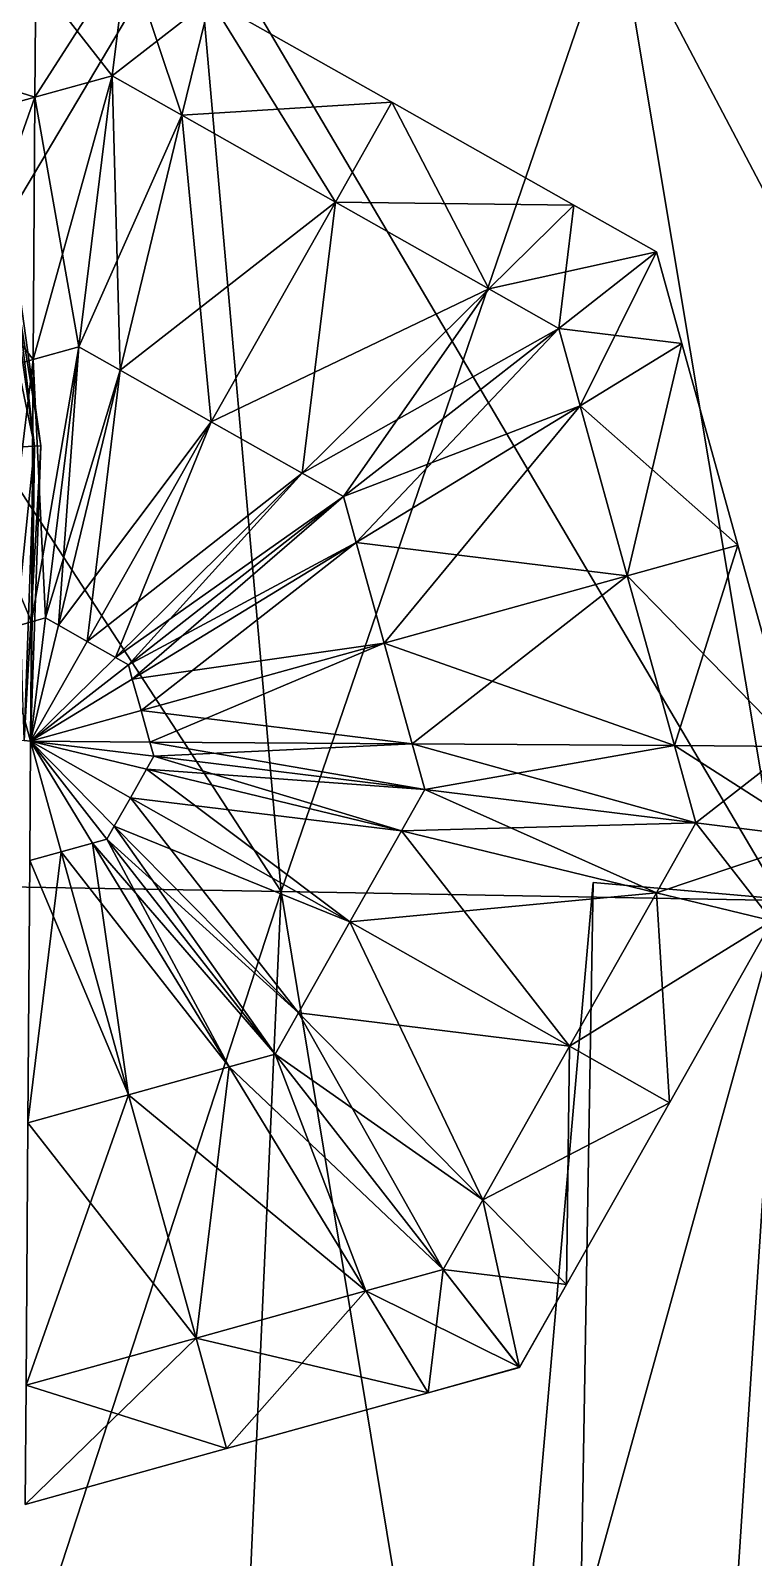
# Model space of a CAD drawing. Header units: metres. Extents: x -1.27 to 1.27, y -2.5 to 2.56.
# Drawn here: x 0.9978 to 1.1257, y 1.319 to 1.5892 of the extents above; entities that cross this region are included whole.
import ezdxf

# ---------------------------------------------------------------- set-up
doc = ezdxf.new("R2010")
doc.units = ezdxf.units.M

msp = doc.modelspace()

# ---------------------------------------------------------------- linework, layer by layer
at = {"layer": 'Crystal 3'}
for points in [[(0.88819, -0.95245, 0.09743), (1.09736, 1.43842, 0.09743), (1.26547, 1.42371, 0)], [(0.88819, -0.95245, -0.09743), (1.09736, 1.43842, 0.09743), (0.88819, -0.95245, 0.09743)], [(0.88819, -0.95245, -0.09743), (1.09736, 1.43842, -0.09743), (1.09736, 1.43842, 0.09743)], [(1.0563, -0.96715, 0), (1.09736, 1.43842, -0.09743), (0.88819, -0.95245, -0.09743)], [(1.0563, -0.96715, 0), (1.26547, 1.42371, 0), (1.09736, 1.43842, -0.09743)], [(1.09736, 1.43842, 0.09743), (1.09736, 1.43842, -0.09743), (1.26547, 1.42371, 0)], [(0.88819, -0.95245, 0.09743), (1.26547, 1.42371, 0), (1.0563, -0.96715, 0)]]:
    msp.add_3dface(points, dxfattribs=at)
at = {"layer": 'Crystal 5'}
for points in [[(0.99855, 1.57741, 0.48727), (1.0149, 1.60302, 0.4775), (1.01222, 1.58121, 0.48727)], [(0.99855, 1.57741, 0.48727), (0.9987, 1.59852, 0.4775), (1.0149, 1.60302, 0.4775)], [(0.9987, 1.59852, 0.3525), (1.01222, 1.58121, 0.34273), (1.0149, 1.60302, 0.3525)], [(1.01222, 1.58121, 0.48727), (1.0149, 1.60302, 0.4775), (1.02954, 1.59473, 0.4775)], [(1.0149, 1.60302, 0.3525), (1.01222, 1.58121, 0.34273), (1.02457, 1.57422, 0.34273)], [(1.0149, 1.60302, 0.3525), (1.02457, 1.57422, 0.34273), (1.02954, 1.59473, 0.3525)], [(0.96847, 1.56907, 0.48727), (0.96304, 1.58863, 0.4775), (0.9987, 1.59852, 0.4775)], [(0.96304, 1.58863, 0.4775), (0.9987, 1.59852, 0.45797), (0.9987, 1.59852, 0.4775)], [(0.96304, 1.58863, 0.4775), (0.96304, 1.58863, 0.45797), (0.9987, 1.59852, 0.45797)], [(0.96304, 1.58863, 0.45797), (0.9987, 1.59852, 0.415), (0.9987, 1.59852, 0.45797)], [(0.96304, 1.58863, 0.45797), (0.96304, 1.58863, 0.415), (0.9987, 1.59852, 0.415)], [(0.96304, 1.58863, 0.415), (0.9987, 1.59852, 0.37203), (0.9987, 1.59852, 0.415)], [(0.96304, 1.58863, 0.415), (0.96304, 1.58863, 0.37203), (0.9987, 1.59852, 0.37203)], [(0.96304, 1.58863, 0.37203), (0.9987, 1.59852, 0.3525), (0.9987, 1.59852, 0.37203)], [(0.96304, 1.58863, 0.37203), (0.96304, 1.58863, 0.3525), (0.9987, 1.59852, 0.3525)], [(0.96304, 1.58863, 0.3525), (0.99855, 1.57741, 0.34273), (0.9987, 1.59852, 0.3525)], [(0.96847, 1.56907, 0.48727), (0.9987, 1.59852, 0.4775), (0.99855, 1.57741, 0.48727)], [(0.9987, 1.59852, 0.3525), (0.99855, 1.57741, 0.34273), (1.01222, 1.58121, 0.34273)], [(1.01222, 1.58121, 0.48727), (1.02954, 1.59473, 0.4775), (1.02457, 1.57422, 0.48727)], [(1.02457, 1.57422, 0.48727), (1.02954, 1.59473, 0.4775), (1.06174, 1.57652, 0.4775)], [(1.02954, 1.59473, 0.3525), (1.02457, 1.57422, 0.34273), (1.05174, 1.55885, 0.34273)], [(1.02954, 1.59473, 0.4775), (1.06174, 1.57652, 0.45797), (1.06174, 1.57652, 0.4775)], [(1.02954, 1.59473, 0.4775), (1.02954, 1.59473, 0.45797), (1.06174, 1.57652, 0.45797)], [(1.02954, 1.59473, 0.45797), (1.06174, 1.57652, 0.415), (1.06174, 1.57652, 0.45797)], [(1.02954, 1.59473, 0.45797), (1.02954, 1.59473, 0.415), (1.06174, 1.57652, 0.415)], [(1.02954, 1.59473, 0.415), (1.06174, 1.57652, 0.37203), (1.06174, 1.57652, 0.415)], [(1.02954, 1.59473, 0.415), (1.02954, 1.59473, 0.37203), (1.06174, 1.57652, 0.37203)], [(1.02954, 1.59473, 0.37203), (1.06174, 1.57652, 0.3525), (1.06174, 1.57652, 0.37203)], [(1.02954, 1.59473, 0.37203), (1.02954, 1.59473, 0.3525), (1.06174, 1.57652, 0.3525)], [(1.02954, 1.59473, 0.3525), (1.05174, 1.55885, 0.34273), (1.06174, 1.57652, 0.3525)], [(0.96304, 1.58863, 0.3525), (0.96847, 1.56907, 0.34273), (0.99855, 1.57741, 0.34273)], [(0.99823, 1.53098, 0.50875), (1.01222, 1.58121, 0.48727), (1.00633, 1.53323, 0.50875)], [(0.99823, 1.53098, 0.50875), (0.99855, 1.57741, 0.48727), (1.01222, 1.58121, 0.48727)], [(0.99855, 1.57741, 0.34273), (1.00633, 1.53323, 0.32125), (1.01222, 1.58121, 0.34273)], [(1.00633, 1.53323, 0.50875), (1.01222, 1.58121, 0.48727), (1.02457, 1.57422, 0.48727)], [(1.01222, 1.58121, 0.34273), (1.00633, 1.53323, 0.32125), (1.01365, 1.52909, 0.32125)], [(1.01222, 1.58121, 0.34273), (1.01365, 1.52909, 0.32125), (1.02457, 1.57422, 0.34273)], [(0.9804, 1.52604, 0.50875), (0.96847, 1.56907, 0.48727), (0.99855, 1.57741, 0.48727)], [(0.96847, 1.56907, 0.34273), (0.99823, 1.53098, 0.32125), (0.99855, 1.57741, 0.34273)], [(0.9804, 1.52604, 0.50875), (0.99855, 1.57741, 0.48727), (0.99823, 1.53098, 0.50875)], [(0.99855, 1.57741, 0.34273), (0.99823, 1.53098, 0.32125), (1.00633, 1.53323, 0.32125)], [(1.02457, 1.57422, 0.48727), (1.06174, 1.57652, 0.4775), (1.05174, 1.55885, 0.48727)], [(1.05174, 1.55885, 0.48727), (1.06174, 1.57652, 0.4775), (1.09394, 1.5583, 0.4775)], [(1.06174, 1.57652, 0.3525), (1.05174, 1.55885, 0.34273), (1.07891, 1.54348, 0.34273)], [(1.06174, 1.57652, 0.4775), (1.09394, 1.5583, 0.45797), (1.09394, 1.5583, 0.4775)], [(1.06174, 1.57652, 0.4775), (1.06174, 1.57652, 0.45797), (1.09394, 1.5583, 0.45797)], [(1.06174, 1.57652, 0.45797), (1.09394, 1.5583, 0.415), (1.09394, 1.5583, 0.45797)], [(1.06174, 1.57652, 0.45797), (1.06174, 1.57652, 0.415), (1.09394, 1.5583, 0.415)], [(1.06174, 1.57652, 0.415), (1.09394, 1.5583, 0.37203), (1.09394, 1.5583, 0.415)], [(1.06174, 1.57652, 0.415), (1.06174, 1.57652, 0.37203), (1.09394, 1.5583, 0.37203)], [(1.06174, 1.57652, 0.37203), (1.09394, 1.5583, 0.3525), (1.09394, 1.5583, 0.37203)], [(1.06174, 1.57652, 0.37203), (1.06174, 1.57652, 0.3525), (1.09394, 1.5583, 0.3525)], [(1.06174, 1.57652, 0.3525), (1.07891, 1.54348, 0.34273), (1.09394, 1.5583, 0.3525)], [(1.00633, 1.53323, 0.50875), (1.02457, 1.57422, 0.48727), (1.01365, 1.52909, 0.50875)], [(1.01365, 1.52909, 0.50875), (1.02457, 1.57422, 0.48727), (1.05174, 1.55885, 0.48727)], [(1.02457, 1.57422, 0.34273), (1.01365, 1.52909, 0.32125), (1.02975, 1.51998, 0.32125)], [(1.02457, 1.57422, 0.34273), (1.02975, 1.51998, 0.32125), (1.05174, 1.55885, 0.34273)], [(0.96847, 1.56907, 0.34273), (0.9804, 1.52604, 0.32125), (0.99823, 1.53098, 0.32125)], [(1.01365, 1.52909, 0.50875), (1.05174, 1.55885, 0.48727), (1.02975, 1.51998, 0.50875)], [(1.02975, 1.51998, 0.50875), (1.05174, 1.55885, 0.48727), (1.07891, 1.54348, 0.48727)], [(1.05174, 1.55885, 0.34273), (1.02975, 1.51998, 0.32125), (1.04585, 1.51087, 0.32125)], [(1.05174, 1.55885, 0.34273), (1.04585, 1.51087, 0.32125), (1.07891, 1.54348, 0.34273)], [(1.05174, 1.55885, 0.48727), (1.09394, 1.5583, 0.4775), (1.07891, 1.54348, 0.48727)], [(1.07891, 1.54348, 0.48727), (1.09394, 1.5583, 0.4775), (1.10858, 1.55002, 0.4775)], [(1.09394, 1.5583, 0.3525), (1.07891, 1.54348, 0.34273), (1.09126, 1.53649, 0.34273)], [(1.09394, 1.5583, 0.3525), (1.09126, 1.53649, 0.34273), (1.10858, 1.55002, 0.3525)], [(1.09394, 1.5583, 0.4775), (1.10858, 1.55002, 0.45797), (1.10858, 1.55002, 0.4775)], [(1.09394, 1.5583, 0.4775), (1.09394, 1.5583, 0.45797), (1.10858, 1.55002, 0.45797)], [(1.09394, 1.5583, 0.45797), (1.10858, 1.55002, 0.415), (1.10858, 1.55002, 0.45797)], [(1.09394, 1.5583, 0.45797), (1.09394, 1.5583, 0.415), (1.10858, 1.55002, 0.415)], [(1.09394, 1.5583, 0.415), (1.10858, 1.55002, 0.37203), (1.10858, 1.55002, 0.415)], [(1.09394, 1.5583, 0.415), (1.09394, 1.5583, 0.37203), (1.10858, 1.55002, 0.37203)], [(1.09394, 1.5583, 0.37203), (1.10858, 1.55002, 0.3525), (1.10858, 1.55002, 0.37203)], [(1.09394, 1.5583, 0.37203), (1.09394, 1.5583, 0.3525), (1.10858, 1.55002, 0.3525)], [(1.07891, 1.54348, 0.48727), (1.10858, 1.55002, 0.4775), (1.09126, 1.53649, 0.48727)], [(1.09126, 1.53649, 0.48727), (1.10858, 1.55002, 0.4775), (1.11307, 1.53381, 0.4775)], [(1.10858, 1.55002, 0.3525), (1.09126, 1.53649, 0.34273), (1.09506, 1.52282, 0.34273)], [(1.10858, 1.55002, 0.3525), (1.09506, 1.52282, 0.34273), (1.11307, 1.53381, 0.3525)], [(1.10858, 1.55002, 0.4775), (1.11307, 1.53381, 0.45797), (1.11307, 1.53381, 0.4775)], [(1.10858, 1.55002, 0.4775), (1.10858, 1.55002, 0.45797), (1.11307, 1.53381, 0.45797)], [(1.10858, 1.55002, 0.45797), (1.11307, 1.53381, 0.415), (1.11307, 1.53381, 0.45797)], [(1.10858, 1.55002, 0.45797), (1.10858, 1.55002, 0.415), (1.11307, 1.53381, 0.415)], [(1.10858, 1.55002, 0.415), (1.11307, 1.53381, 0.37203), (1.11307, 1.53381, 0.415)], [(1.10858, 1.55002, 0.415), (1.10858, 1.55002, 0.37203), (1.11307, 1.53381, 0.37203)], [(1.10858, 1.55002, 0.37203), (1.11307, 1.53381, 0.3525), (1.11307, 1.53381, 0.37203)], [(1.10858, 1.55002, 0.37203), (1.10858, 1.55002, 0.3525), (1.11307, 1.53381, 0.3525)], [(1.02975, 1.51998, 0.50875), (1.07891, 1.54348, 0.48727), (1.04585, 1.51087, 0.50875)], [(1.04585, 1.51087, 0.50875), (1.07891, 1.54348, 0.48727), (1.09126, 1.53649, 0.48727)], [(1.07891, 1.54348, 0.34273), (1.04585, 1.51087, 0.32125), (1.05317, 1.50673, 0.32125)], [(1.07891, 1.54348, 0.34273), (1.05317, 1.50673, 0.32125), (1.09126, 1.53649, 0.34273)], [(1.04585, 1.51087, 0.50875), (1.09126, 1.53649, 0.48727), (1.05317, 1.50673, 0.50875)], [(1.05317, 1.50673, 0.50875), (1.09126, 1.53649, 0.48727), (1.09506, 1.52282, 0.48727)], [(1.09126, 1.53649, 0.34273), (1.05317, 1.50673, 0.32125), (1.05542, 1.49863, 0.32125)], [(1.09126, 1.53649, 0.34273), (1.05542, 1.49863, 0.32125), (1.09506, 1.52282, 0.34273)], [(1.09126, 1.53649, 0.48727), (1.11307, 1.53381, 0.4775), (1.09506, 1.52282, 0.48727)], [(0.99791, 1.48455, 0.53023), (1.00633, 1.53323, 0.50875), (1.00044, 1.48525, 0.53023)], [(0.99791, 1.48455, 0.53023), (0.99823, 1.53098, 0.50875), (1.00633, 1.53323, 0.50875)], [(0.99823, 1.53098, 0.32125), (1.00044, 1.48525, 0.29977), (1.00633, 1.53323, 0.32125)], [(1.00044, 1.48525, 0.53023), (1.00633, 1.53323, 0.50875), (1.01365, 1.52909, 0.50875)], [(1.00633, 1.53323, 0.32125), (1.00044, 1.48525, 0.29977), (1.00273, 1.48395, 0.29977)], [(1.00633, 1.53323, 0.32125), (1.00273, 1.48395, 0.29977), (1.01365, 1.52909, 0.32125)], [(1.09506, 1.52282, 0.48727), (1.11307, 1.53381, 0.4775), (1.12296, 1.49816, 0.4775)], [(1.11307, 1.53381, 0.3525), (1.09506, 1.52282, 0.34273), (1.1034, 1.49273, 0.34273)], [(1.11307, 1.53381, 0.3525), (1.1034, 1.49273, 0.34273), (1.12296, 1.49816, 0.3525)], [(1.11307, 1.53381, 0.4775), (1.12296, 1.49816, 0.45797), (1.12296, 1.49816, 0.4775)], [(1.11307, 1.53381, 0.4775), (1.11307, 1.53381, 0.45797), (1.12296, 1.49816, 0.45797)], [(1.11307, 1.53381, 0.45797), (1.12296, 1.49816, 0.415), (1.12296, 1.49816, 0.45797)], [(1.11307, 1.53381, 0.45797), (1.11307, 1.53381, 0.415), (1.12296, 1.49816, 0.415)], [(1.11307, 1.53381, 0.415), (1.12296, 1.49816, 0.37203), (1.12296, 1.49816, 0.415)], [(1.11307, 1.53381, 0.415), (1.11307, 1.53381, 0.37203), (1.12296, 1.49816, 0.37203)], [(1.11307, 1.53381, 0.37203), (1.12296, 1.49816, 0.3525), (1.12296, 1.49816, 0.37203)], [(1.11307, 1.53381, 0.37203), (1.11307, 1.53381, 0.3525), (1.12296, 1.49816, 0.3525)], [(0.99234, 1.483, 0.53023), (0.9804, 1.52604, 0.50875), (0.99823, 1.53098, 0.50875)], [(0.9804, 1.52604, 0.32125), (0.99791, 1.48455, 0.29977), (0.99823, 1.53098, 0.32125)], [(0.99234, 1.483, 0.53023), (0.99823, 1.53098, 0.50875), (0.99791, 1.48455, 0.53023)], [(0.99823, 1.53098, 0.32125), (0.99791, 1.48455, 0.29977), (1.00044, 1.48525, 0.29977)], [(1.00044, 1.48525, 0.53023), (1.01365, 1.52909, 0.50875), (1.00273, 1.48395, 0.53023)], [(1.00273, 1.48395, 0.53023), (1.01365, 1.52909, 0.50875), (1.02975, 1.51998, 0.50875)], [(1.01365, 1.52909, 0.32125), (1.00273, 1.48395, 0.29977), (1.00776, 1.48111, 0.29977)], [(1.01365, 1.52909, 0.32125), (1.00776, 1.48111, 0.29977), (1.02975, 1.51998, 0.32125)], [(0.9804, 1.52604, 0.32125), (0.99234, 1.483, 0.29977), (0.99791, 1.48455, 0.29977)], [(1.05317, 1.50673, 0.50875), (1.09506, 1.52282, 0.48727), (1.05542, 1.49862, 0.50875)], [(1.05542, 1.49862, 0.50875), (1.09506, 1.52282, 0.48727), (1.1034, 1.49273, 0.48727)], [(1.09506, 1.52282, 0.34273), (1.05542, 1.49863, 0.32125), (1.06036, 1.4808, 0.32125)], [(1.09506, 1.52282, 0.34273), (1.06036, 1.4808, 0.32125), (1.1034, 1.49273, 0.34273)], [(1.09506, 1.52282, 0.48727), (1.12296, 1.49816, 0.4775), (1.1034, 1.49273, 0.48727)], [(1.00273, 1.48395, 0.53023), (1.02975, 1.51998, 0.50875), (1.00776, 1.48111, 0.53023)], [(1.00776, 1.48111, 0.53023), (1.02975, 1.51998, 0.50875), (1.04585, 1.51087, 0.50875)], [(1.02975, 1.51998, 0.32125), (1.00776, 1.48111, 0.29977), (1.01279, 1.47826, 0.29977)], [(1.02975, 1.51998, 0.32125), (1.01279, 1.47826, 0.29977), (1.04585, 1.51087, 0.32125)], [(1.00776, 1.48111, 0.53023), (1.04585, 1.51087, 0.50875), (1.01279, 1.47826, 0.53023)], [(1.01279, 1.47826, 0.53023), (1.04585, 1.51087, 0.50875), (1.05317, 1.50673, 0.50875)], [(1.04585, 1.51087, 0.32125), (1.01279, 1.47826, 0.29977), (1.01508, 1.47697, 0.29977)], [(1.04585, 1.51087, 0.32125), (1.01508, 1.47697, 0.29977), (1.05317, 1.50673, 0.32125)], [(1.01279, 1.47826, 0.53023), (1.05317, 1.50673, 0.50875), (1.01508, 1.47697, 0.53023)], [(1.01508, 1.47697, 0.53023), (1.05317, 1.50673, 0.50875), (1.05542, 1.49862, 0.50875)], [(1.05317, 1.50673, 0.32125), (1.01508, 1.47697, 0.29977), (1.01578, 1.47443, 0.29977)], [(1.05317, 1.50673, 0.32125), (1.01578, 1.47443, 0.29977), (1.05542, 1.49863, 0.32125)], [(1.01508, 1.47697, 0.53023), (1.05542, 1.49862, 0.50875), (1.01578, 1.47443, 0.53023)], [(1.05542, 1.49863, 0.32125), (1.01578, 1.47443, 0.29977), (1.01733, 1.46886, 0.29977)], [(1.01578, 1.47443, 0.53023), (1.05542, 1.49862, 0.50875), (1.06036, 1.4808, 0.50875)], [(1.05542, 1.49863, 0.32125), (1.01733, 1.46886, 0.29977), (1.06036, 1.4808, 0.32125)], [(1.05542, 1.49862, 0.50875), (1.1034, 1.49273, 0.48727), (1.06036, 1.4808, 0.50875)], [(1.1034, 1.49273, 0.48727), (1.12296, 1.49816, 0.4775), (1.13285, 1.46251, 0.4775)], [(1.12296, 1.49816, 0.3525), (1.1034, 1.49273, 0.34273), (1.11174, 1.46265, 0.34273)], [(1.12296, 1.49816, 0.3525), (1.11174, 1.46265, 0.34273), (1.13285, 1.46251, 0.3525)], [(1.12296, 1.49816, 0.4775), (1.13285, 1.46251, 0.45797), (1.13285, 1.46251, 0.4775)], [(1.12296, 1.49816, 0.4775), (1.12296, 1.49816, 0.45797), (1.13285, 1.46251, 0.45797)], [(1.12296, 1.49816, 0.45797), (1.13285, 1.46251, 0.415), (1.13285, 1.46251, 0.45797)], [(1.12296, 1.49816, 0.45797), (1.12296, 1.49816, 0.415), (1.13285, 1.46251, 0.415)], [(1.12296, 1.49816, 0.415), (1.13285, 1.46251, 0.37203), (1.13285, 1.46251, 0.415)], [(1.12296, 1.49816, 0.415), (1.12296, 1.49816, 0.37203), (1.13285, 1.46251, 0.37203)], [(1.12296, 1.49816, 0.37203), (1.13285, 1.46251, 0.3525), (1.13285, 1.46251, 0.37203)], [(1.12296, 1.49816, 0.37203), (1.12296, 1.49816, 0.3525), (1.13285, 1.46251, 0.3525)], [(1.06036, 1.4808, 0.50875), (1.1034, 1.49273, 0.48727), (1.11174, 1.46265, 0.48727)], [(1.1034, 1.49273, 0.34273), (1.06036, 1.4808, 0.32125), (1.06531, 1.46297, 0.32125)], [(1.1034, 1.49273, 0.34273), (1.06531, 1.46297, 0.32125), (1.11174, 1.46265, 0.34273)], [(1.1034, 1.49273, 0.48727), (1.13285, 1.46251, 0.4775), (1.11174, 1.46265, 0.48727)], [(0.99776, 1.46344, 0.54), (0.99234, 1.483, 0.53023), (0.99791, 1.48455, 0.53023)], [(0.99234, 1.483, 0.29977), (0.99776, 1.46344, 0.29), (0.99791, 1.48455, 0.29977)], [(0.99776, 1.46344, 0.54), (1.00044, 1.48525, 0.53023), (0.99776, 1.46344, 0.54)], [(0.99776, 1.46344, 0.54), (0.99791, 1.48455, 0.53023), (1.00044, 1.48525, 0.53023)], [(0.99776, 1.46344, 0.54), (1.00044, 1.48525, 0.53023), (1.00273, 1.48395, 0.53023)], [(0.99791, 1.48455, 0.29977), (0.99776, 1.46344, 0.29), (1.00044, 1.48525, 0.29977)], [(1.00044, 1.48525, 0.29977), (0.99776, 1.46344, 0.29), (1.00273, 1.48395, 0.29977)], [(1.00044, 1.48525, 0.29977), (0.99776, 1.46344, 0.29), (0.99776, 1.46344, 0.29)], [(0.99776, 1.46344, 0.54), (0.99791, 1.48455, 0.53023), (0.99776, 1.46344, 0.54)], [(0.99791, 1.48455, 0.29977), (0.99776, 1.46344, 0.29), (0.99776, 1.46344, 0.29)], [(0.99776, 1.46344, 0.54), (1.00273, 1.48395, 0.53023), (1.00776, 1.48111, 0.53023)], [(0.99776, 1.46344, 0.54), (1.00273, 1.48395, 0.53023), (0.99776, 1.46344, 0.54)], [(1.00273, 1.48395, 0.29977), (0.99776, 1.46344, 0.29), (1.00776, 1.48111, 0.29977)], [(1.00273, 1.48395, 0.29977), (0.99776, 1.46344, 0.29), (0.99776, 1.46344, 0.29)], [(0.99776, 1.46344, 0.54), (1.00776, 1.48111, 0.53023), (1.01279, 1.47826, 0.53023)], [(0.99776, 1.46344, 0.54), (1.00776, 1.48111, 0.53023), (0.99776, 1.46344, 0.54)], [(1.00776, 1.48111, 0.29977), (0.99776, 1.46344, 0.29), (1.01279, 1.47826, 0.29977)], [(1.00776, 1.48111, 0.29977), (0.99776, 1.46344, 0.29), (0.99776, 1.46344, 0.29)], [(0.99776, 1.46344, 0.54), (1.01279, 1.47826, 0.53023), (1.01508, 1.47697, 0.53023)], [(0.99776, 1.46344, 0.54), (1.01279, 1.47826, 0.53023), (0.99776, 1.46344, 0.54)], [(1.01279, 1.47826, 0.29977), (0.99776, 1.46344, 0.29), (1.01508, 1.47697, 0.29977)], [(1.01279, 1.47826, 0.29977), (0.99776, 1.46344, 0.29), (0.99776, 1.46344, 0.29)], [(1.01578, 1.47443, 0.53023), (1.06036, 1.4808, 0.50875), (1.01733, 1.46886, 0.53023)], [(1.01733, 1.46886, 0.53023), (1.06036, 1.4808, 0.50875), (1.06531, 1.46297, 0.50875)], [(1.06036, 1.4808, 0.32125), (1.01733, 1.46886, 0.29977), (1.01887, 1.46329, 0.29977)], [(1.06036, 1.4808, 0.32125), (1.01887, 1.46329, 0.29977), (1.06531, 1.46297, 0.32125)], [(1.06036, 1.4808, 0.50875), (1.11174, 1.46265, 0.48727), (1.06531, 1.46297, 0.50875)], [(0.99776, 1.46344, 0.54), (1.01508, 1.47697, 0.53023), (1.01578, 1.47443, 0.53023)], [(0.99776, 1.46344, 0.54), (1.01508, 1.47697, 0.53023), (0.99776, 1.46344, 0.54)], [(1.01508, 1.47697, 0.29977), (0.99776, 1.46344, 0.29), (1.01578, 1.47443, 0.29977)], [(1.01508, 1.47697, 0.29977), (0.99776, 1.46344, 0.29), (0.99776, 1.46344, 0.29)], [(0.99776, 1.46344, 0.54), (1.01578, 1.47443, 0.53023), (1.01733, 1.46886, 0.53023)], [(0.99776, 1.46344, 0.54), (1.01578, 1.47443, 0.53023), (0.99776, 1.46344, 0.54)], [(1.01578, 1.47443, 0.29977), (0.99776, 1.46344, 0.29), (1.01733, 1.46886, 0.29977)], [(1.01578, 1.47443, 0.29977), (0.99776, 1.46344, 0.29), (0.99776, 1.46344, 0.29)], [(0.99776, 1.46344, 0.54), (1.01733, 1.46886, 0.53023), (1.01887, 1.46329, 0.53023)], [(0.99776, 1.46344, 0.54), (1.01733, 1.46886, 0.53023), (0.99776, 1.46344, 0.54)], [(1.01733, 1.46886, 0.29977), (0.99776, 1.46344, 0.29), (1.01887, 1.46329, 0.29977)], [(1.01733, 1.46886, 0.29977), (0.99776, 1.46344, 0.29), (0.99776, 1.46344, 0.29)], [(1.01733, 1.46886, 0.53023), (1.06531, 1.46297, 0.50875), (1.01887, 1.46329, 0.53023)], [(0.99776, 1.46344, 0.54), (0.99762, 1.44233, 0.53023), (0.99776, 1.46344, 0.54)], [(0.99776, 1.46344, 0.54), (1.00319, 1.44388, 0.53023), (0.99762, 1.44233, 0.53023)], [(1.00319, 1.44388, 0.29977), (0.99776, 1.46344, 0.29), (0.99762, 1.44233, 0.29977)], [(0.99776, 1.46344, 0.54), (1.00319, 1.44388, 0.53023), (0.99776, 1.46344, 0.54)], [(0.99776, 1.46344, 0.54), (1.00876, 1.44542, 0.53023), (1.00319, 1.44388, 0.53023)], [(0.99776, 1.46344, 0.54), (1.00876, 1.44542, 0.53023), (0.99776, 1.46344, 0.54)], [(0.99776, 1.46344, 0.54), (1.01129, 1.44612, 0.53023), (1.00876, 1.44542, 0.53023)], [(0.99776, 1.46344, 0.54), (1.01129, 1.44612, 0.53023), (0.99776, 1.46344, 0.54)], [(0.99776, 1.46344, 0.54), (1.01259, 1.44841, 0.53023), (1.01129, 1.44612, 0.53023)], [(0.99776, 1.46344, 0.54), (1.01259, 1.44841, 0.53023), (0.99776, 1.46344, 0.54)], [(0.99776, 1.46344, 0.54), (1.01543, 1.45344, 0.53023), (1.01259, 1.44841, 0.53023)], [(0.99776, 1.46344, 0.54), (1.01543, 1.45344, 0.53023), (0.99776, 1.46344, 0.54)], [(0.99776, 1.46344, 0.54), (1.01828, 1.45847, 0.53023), (1.01543, 1.45344, 0.53023)], [(0.99776, 1.46344, 0.54), (1.01828, 1.45847, 0.53023), (0.99776, 1.46344, 0.54)], [(0.99776, 1.46344, 0.54), (1.01957, 1.46076, 0.53023), (1.01828, 1.45847, 0.53023)], [(0.99776, 1.46344, 0.54), (1.01957, 1.46076, 0.53023), (0.99776, 1.46344, 0.54)], [(0.99776, 1.46344, 0.54), (1.01887, 1.46329, 0.53023), (1.01957, 1.46076, 0.53023)], [(0.99776, 1.46344, 0.54), (1.01887, 1.46329, 0.53023), (0.99776, 1.46344, 0.54)], [(1.00319, 1.44388, 0.29977), (0.99776, 1.46344, 0.29), (0.99776, 1.46344, 0.29)], [(1.00876, 1.44542, 0.29977), (0.99776, 1.46344, 0.29), (1.00319, 1.44388, 0.29977)], [(1.00876, 1.44542, 0.29977), (0.99776, 1.46344, 0.29), (0.99776, 1.46344, 0.29)], [(1.01129, 1.44612, 0.29977), (0.99776, 1.46344, 0.29), (1.00876, 1.44542, 0.29977)], [(1.01129, 1.44612, 0.29977), (0.99776, 1.46344, 0.29), (0.99776, 1.46344, 0.29)], [(1.01259, 1.44841, 0.29977), (0.99776, 1.46344, 0.29), (1.01129, 1.44612, 0.29977)], [(1.01259, 1.44841, 0.29977), (0.99776, 1.46344, 0.29), (0.99776, 1.46344, 0.29)], [(1.01543, 1.45344, 0.29977), (0.99776, 1.46344, 0.29), (1.01259, 1.44841, 0.29977)], [(1.01543, 1.45344, 0.29977), (0.99776, 1.46344, 0.29), (0.99776, 1.46344, 0.29)], [(1.01828, 1.45847, 0.29977), (0.99776, 1.46344, 0.29), (1.01543, 1.45344, 0.29977)], [(1.01828, 1.45847, 0.29977), (0.99776, 1.46344, 0.29), (0.99776, 1.46344, 0.29)], [(1.01957, 1.46076, 0.29977), (0.99776, 1.46344, 0.29), (1.01828, 1.45847, 0.29977)], [(1.01957, 1.46076, 0.29977), (0.99776, 1.46344, 0.29), (0.99776, 1.46344, 0.29)], [(1.01887, 1.46329, 0.29977), (0.99776, 1.46344, 0.29), (1.01957, 1.46076, 0.29977)], [(1.01887, 1.46329, 0.29977), (0.99776, 1.46344, 0.29), (0.99776, 1.46344, 0.29)], [(1.01887, 1.46329, 0.53023), (1.06755, 1.45487, 0.50875), (1.01957, 1.46076, 0.53023)], [(1.01887, 1.46329, 0.53023), (1.06531, 1.46297, 0.50875), (1.06755, 1.45487, 0.50875)], [(1.06531, 1.46297, 0.32125), (1.01887, 1.46329, 0.29977), (1.01957, 1.46076, 0.29977)], [(1.06531, 1.46297, 0.32125), (1.01957, 1.46076, 0.29977), (1.06755, 1.45487, 0.32125)], [(1.06531, 1.46297, 0.50875), (1.11553, 1.44898, 0.48727), (1.06755, 1.45487, 0.50875)], [(1.06531, 1.46297, 0.50875), (1.11174, 1.46265, 0.48727), (1.11553, 1.44898, 0.48727)], [(1.11174, 1.46265, 0.34273), (1.06531, 1.46297, 0.32125), (1.06755, 1.45487, 0.32125)], [(1.11174, 1.46265, 0.34273), (1.06755, 1.45487, 0.32125), (1.11553, 1.44898, 0.34273)], [(1.11174, 1.46265, 0.48727), (1.13734, 1.4463, 0.4775), (1.11553, 1.44898, 0.48727)], [(1.11174, 1.46265, 0.48727), (1.13285, 1.46251, 0.4775), (1.13734, 1.4463, 0.4775)], [(1.13285, 1.46251, 0.3525), (1.11174, 1.46265, 0.34273), (1.11553, 1.44898, 0.34273)], [(1.13285, 1.46251, 0.3525), (1.11553, 1.44898, 0.34273), (1.13734, 1.4463, 0.3525)], [(1.01957, 1.46076, 0.53023), (1.06341, 1.44755, 0.50875), (1.01828, 1.45847, 0.53023)], [(1.06755, 1.45487, 0.32125), (1.01957, 1.46076, 0.29977), (1.01828, 1.45847, 0.29977)], [(1.01957, 1.46076, 0.53023), (1.06755, 1.45487, 0.50875), (1.06341, 1.44755, 0.50875)], [(1.01828, 1.45847, 0.53023), (1.0543, 1.43145, 0.50875), (1.01543, 1.45344, 0.53023)], [(1.06341, 1.44755, 0.32125), (1.01828, 1.45847, 0.29977), (1.01543, 1.45344, 0.29977)], [(1.01828, 1.45847, 0.53023), (1.06341, 1.44755, 0.50875), (1.0543, 1.43145, 0.50875)], [(1.06755, 1.45487, 0.32125), (1.01828, 1.45847, 0.29977), (1.06341, 1.44755, 0.32125)], [(1.06755, 1.45487, 0.50875), (1.10854, 1.43663, 0.48727), (1.06341, 1.44755, 0.50875)], [(1.11553, 1.44898, 0.34273), (1.06755, 1.45487, 0.32125), (1.06341, 1.44755, 0.32125)], [(1.06755, 1.45487, 0.50875), (1.11553, 1.44898, 0.48727), (1.10854, 1.43663, 0.48727)], [(1.01543, 1.45344, 0.53023), (1.04519, 1.41535, 0.50875), (1.01259, 1.44841, 0.53023)], [(1.0543, 1.43145, 0.32125), (1.01543, 1.45344, 0.29977), (1.01259, 1.44841, 0.29977)], [(1.01543, 1.45344, 0.53023), (1.0543, 1.43145, 0.50875), (1.04519, 1.41535, 0.50875)], [(1.06341, 1.44755, 0.32125), (1.01543, 1.45344, 0.29977), (1.0543, 1.43145, 0.32125)], [(1.11553, 1.44898, 0.34273), (1.06341, 1.44755, 0.32125), (1.10854, 1.43663, 0.34273)], [(1.11553, 1.44898, 0.48727), (1.12906, 1.43166, 0.4775), (1.10854, 1.43663, 0.48727)], [(1.13734, 1.4463, 0.3525), (1.11553, 1.44898, 0.34273), (1.10854, 1.43663, 0.34273)], [(1.11553, 1.44898, 0.48727), (1.13734, 1.4463, 0.4775), (1.12906, 1.43166, 0.4775)], [(1.01129, 1.44612, 0.53023), (1.03295, 1.40578, 0.50875), (1.00876, 1.44542, 0.53023)], [(1.04105, 1.40803, 0.32125), (1.01129, 1.44612, 0.29977), (1.00876, 1.44542, 0.29977)], [(1.01259, 1.44841, 0.53023), (1.04105, 1.40803, 0.50875), (1.01129, 1.44612, 0.53023)], [(1.04519, 1.41535, 0.32125), (1.01259, 1.44841, 0.29977), (1.01129, 1.44612, 0.29977)], [(1.01129, 1.44612, 0.53023), (1.04105, 1.40803, 0.50875), (1.03295, 1.40578, 0.50875)], [(1.04519, 1.41535, 0.32125), (1.01129, 1.44612, 0.29977), (1.04105, 1.40803, 0.32125)], [(1.01259, 1.44841, 0.53023), (1.04519, 1.41535, 0.50875), (1.04105, 1.40803, 0.50875)], [(1.0543, 1.43145, 0.32125), (1.01259, 1.44841, 0.29977), (1.04519, 1.41535, 0.32125)], [(1.06341, 1.44755, 0.50875), (1.09317, 1.40946, 0.48727), (1.0543, 1.43145, 0.50875)], [(1.10854, 1.43663, 0.34273), (1.06341, 1.44755, 0.32125), (1.0543, 1.43145, 0.32125)], [(1.06341, 1.44755, 0.50875), (1.10854, 1.43663, 0.48727), (1.09317, 1.40946, 0.48727)], [(1.13734, 1.4463, 0.3525), (1.10854, 1.43663, 0.34273), (1.12906, 1.43166, 0.3525)], [(1.00319, 1.44388, 0.53023), (0.9973, 1.3959, 0.50875), (0.99762, 1.44233, 0.53023)], [(1.00319, 1.44388, 0.53023), (1.01512, 1.40084, 0.50875), (0.9973, 1.3959, 0.50875)], [(1.01512, 1.40084, 0.32125), (1.00319, 1.44388, 0.29977), (0.99762, 1.44233, 0.29977)], [(1.00876, 1.44542, 0.53023), (1.01512, 1.40084, 0.50875), (1.00319, 1.44388, 0.53023)], [(1.03295, 1.40578, 0.32125), (1.00876, 1.44542, 0.29977), (1.00319, 1.44388, 0.29977)], [(1.03295, 1.40578, 0.32125), (1.00319, 1.44388, 0.29977), (1.01512, 1.40084, 0.32125)], [(1.00876, 1.44542, 0.53023), (1.03295, 1.40578, 0.50875), (1.01512, 1.40084, 0.50875)], [(1.04105, 1.40803, 0.32125), (1.00876, 1.44542, 0.29977), (1.03295, 1.40578, 0.32125)], [(1.01512, 1.40084, 0.32125), (0.99762, 1.44233, 0.29977), (0.9973, 1.3959, 0.32125)], [(1.10854, 1.43663, 0.34273), (1.0543, 1.43145, 0.32125), (1.09317, 1.40946, 0.34273)], [(1.10854, 1.43663, 0.48727), (1.11084, 1.39946, 0.4775), (1.09317, 1.40946, 0.48727)], [(1.12906, 1.43166, 0.3525), (1.10854, 1.43663, 0.34273), (1.09317, 1.40946, 0.34273)], [(1.10854, 1.43663, 0.48727), (1.12906, 1.43166, 0.4775), (1.11084, 1.39946, 0.4775)], [(1.0543, 1.43145, 0.50875), (1.0778, 1.38229, 0.48727), (1.04519, 1.41535, 0.50875)], [(1.09317, 1.40946, 0.34273), (1.0543, 1.43145, 0.32125), (1.04519, 1.41535, 0.32125)], [(1.0543, 1.43145, 0.50875), (1.09317, 1.40946, 0.48727), (1.0778, 1.38229, 0.48727)], [(1.12906, 1.43166, 0.3525), (1.09317, 1.40946, 0.34273), (1.11084, 1.39946, 0.3525)], [(1.12906, 1.43166, 0.4775), (1.11084, 1.39946, 0.45797), (1.11084, 1.39946, 0.4775)], [(1.12906, 1.43166, 0.4775), (1.12906, 1.43166, 0.45797), (1.11084, 1.39946, 0.45797)], [(1.12906, 1.43166, 0.45797), (1.11084, 1.39946, 0.415), (1.11084, 1.39946, 0.45797)], [(1.12906, 1.43166, 0.45797), (1.12906, 1.43166, 0.415), (1.11084, 1.39946, 0.415)], [(1.12906, 1.43166, 0.415), (1.11084, 1.39946, 0.37203), (1.11084, 1.39946, 0.415)], [(1.12906, 1.43166, 0.415), (1.12906, 1.43166, 0.37203), (1.11084, 1.39946, 0.37203)], [(1.12906, 1.43166, 0.37203), (1.11084, 1.39946, 0.3525), (1.11084, 1.39946, 0.37203)], [(1.12906, 1.43166, 0.37203), (1.12906, 1.43166, 0.3525), (1.11084, 1.39946, 0.3525)], [(1.04519, 1.41535, 0.50875), (1.07081, 1.36994, 0.48727), (1.04105, 1.40803, 0.50875)], [(1.0778, 1.38229, 0.34273), (1.04519, 1.41535, 0.32125), (1.04105, 1.40803, 0.32125)], [(1.04519, 1.41535, 0.50875), (1.0778, 1.38229, 0.48727), (1.07081, 1.36994, 0.48727)], [(1.09317, 1.40946, 0.34273), (1.04519, 1.41535, 0.32125), (1.0778, 1.38229, 0.34273)], [(1.04105, 1.40803, 0.50875), (1.05714, 1.36615, 0.48727), (1.03295, 1.40578, 0.50875)], [(1.07081, 1.36994, 0.34273), (1.04105, 1.40803, 0.32125), (1.03295, 1.40578, 0.32125)], [(1.04105, 1.40803, 0.50875), (1.07081, 1.36994, 0.48727), (1.05714, 1.36615, 0.48727)], [(1.0778, 1.38229, 0.34273), (1.04105, 1.40803, 0.32125), (1.07081, 1.36994, 0.34273)], [(1.09317, 1.40946, 0.48727), (1.09262, 1.36726, 0.4775), (1.0778, 1.38229, 0.48727)], [(1.11084, 1.39946, 0.3525), (1.09317, 1.40946, 0.34273), (1.0778, 1.38229, 0.34273)], [(1.09317, 1.40946, 0.48727), (1.11084, 1.39946, 0.4775), (1.09262, 1.36726, 0.4775)], [(1.03295, 1.40578, 0.50875), (1.02706, 1.35781, 0.48727), (1.01512, 1.40084, 0.50875)], [(1.05714, 1.36615, 0.34273), (1.03295, 1.40578, 0.32125), (1.01512, 1.40084, 0.32125)], [(1.03295, 1.40578, 0.50875), (1.05714, 1.36615, 0.48727), (1.02706, 1.35781, 0.48727)], [(1.07081, 1.36994, 0.34273), (1.03295, 1.40578, 0.32125), (1.05714, 1.36615, 0.34273)], [(1.01512, 1.40084, 0.50875), (0.99698, 1.34946, 0.48727), (0.9973, 1.3959, 0.50875)], [(1.01512, 1.40084, 0.50875), (1.02706, 1.35781, 0.48727), (0.99698, 1.34946, 0.48727)], [(1.02706, 1.35781, 0.34273), (1.01512, 1.40084, 0.32125), (0.9973, 1.3959, 0.32125)], [(1.05714, 1.36615, 0.34273), (1.01512, 1.40084, 0.32125), (1.02706, 1.35781, 0.34273)], [(1.11084, 1.39946, 0.3525), (1.0778, 1.38229, 0.34273), (1.09262, 1.36726, 0.3525)], [(1.11084, 1.39946, 0.4775), (1.09262, 1.36726, 0.45797), (1.09262, 1.36726, 0.4775)], [(1.11084, 1.39946, 0.4775), (1.11084, 1.39946, 0.45797), (1.09262, 1.36726, 0.45797)], [(1.11084, 1.39946, 0.45797), (1.09262, 1.36726, 0.415), (1.09262, 1.36726, 0.45797)], [(1.11084, 1.39946, 0.45797), (1.11084, 1.39946, 0.415), (1.09262, 1.36726, 0.415)], [(1.11084, 1.39946, 0.415), (1.09262, 1.36726, 0.37203), (1.09262, 1.36726, 0.415)], [(1.11084, 1.39946, 0.415), (1.11084, 1.39946, 0.37203), (1.09262, 1.36726, 0.37203)], [(1.11084, 1.39946, 0.37203), (1.09262, 1.36726, 0.3525), (1.09262, 1.36726, 0.37203)], [(1.11084, 1.39946, 0.37203), (1.11084, 1.39946, 0.3525), (1.09262, 1.36726, 0.3525)], [(1.02706, 1.35781, 0.34273), (0.9973, 1.3959, 0.32125), (0.99698, 1.34946, 0.34273)], [(1.0778, 1.38229, 0.48727), (1.08434, 1.35262, 0.4775), (1.07081, 1.36994, 0.48727)], [(1.09262, 1.36726, 0.3525), (1.0778, 1.38229, 0.34273), (1.07081, 1.36994, 0.34273)], [(1.0778, 1.38229, 0.48727), (1.09262, 1.36726, 0.4775), (1.08434, 1.35262, 0.4775)], [(1.07081, 1.36994, 0.48727), (1.06814, 1.34813, 0.4775), (1.05714, 1.36615, 0.48727)], [(1.08434, 1.35263, 0.3525), (1.07081, 1.36994, 0.34273), (1.05714, 1.36615, 0.34273)], [(1.07081, 1.36994, 0.48727), (1.08434, 1.35263, 0.4775), (1.06814, 1.34813, 0.4775)], [(1.09262, 1.36726, 0.3525), (1.07081, 1.36994, 0.34273), (1.08434, 1.35263, 0.3525)], [(1.05714, 1.36615, 0.48727), (1.03248, 1.33824, 0.4775), (1.02706, 1.35781, 0.48727)], [(1.06814, 1.34813, 0.3525), (1.05714, 1.36615, 0.34273), (1.02706, 1.35781, 0.34273)], [(1.05714, 1.36615, 0.48727), (1.06814, 1.34813, 0.4775), (1.03248, 1.33824, 0.4775)], [(1.08434, 1.35263, 0.3525), (1.05714, 1.36615, 0.34273), (1.06814, 1.34813, 0.3525)], [(1.09262, 1.36726, 0.4775), (1.08434, 1.35262, 0.45797), (1.08434, 1.35262, 0.4775)], [(1.09262, 1.36726, 0.4775), (1.09262, 1.36726, 0.45797), (1.08434, 1.35262, 0.45797)], [(1.09262, 1.36726, 0.45797), (1.08434, 1.35263, 0.415), (1.08434, 1.35262, 0.45797)], [(1.09262, 1.36726, 0.45797), (1.09262, 1.36726, 0.415), (1.08434, 1.35263, 0.415)], [(1.09262, 1.36726, 0.415), (1.08434, 1.35263, 0.37203), (1.08434, 1.35263, 0.415)], [(1.09262, 1.36726, 0.415), (1.09262, 1.36726, 0.37203), (1.08434, 1.35263, 0.37203)], [(1.09262, 1.36726, 0.37203), (1.08434, 1.35263, 0.3525), (1.08434, 1.35263, 0.37203)], [(1.09262, 1.36726, 0.37203), (1.09262, 1.36726, 0.3525), (1.08434, 1.35263, 0.3525)], [(1.02706, 1.35781, 0.48727), (0.99683, 1.32836, 0.4775), (0.99698, 1.34946, 0.48727)], [(1.02706, 1.35781, 0.48727), (1.03248, 1.33824, 0.4775), (0.99683, 1.32836, 0.4775)], [(1.03248, 1.33824, 0.3525), (1.02706, 1.35781, 0.34273), (0.99698, 1.34946, 0.34273)], [(1.06814, 1.34813, 0.3525), (1.02706, 1.35781, 0.34273), (1.03248, 1.33824, 0.3525)], [(1.08434, 1.35262, 0.45797), (1.08434, 1.35263, 0.415), (1.06814, 1.34813, 0.415)], [(1.08434, 1.35263, 0.415), (1.06814, 1.34813, 0.37203), (1.06814, 1.34813, 0.415)], [(1.08434, 1.35263, 0.415), (1.08434, 1.35263, 0.37203), (1.06814, 1.34813, 0.37203)], [(1.08434, 1.35263, 0.37203), (1.06814, 1.34813, 0.3525), (1.06814, 1.34813, 0.37203)], [(1.08434, 1.35263, 0.37203), (1.08434, 1.35263, 0.3525), (1.06814, 1.34813, 0.3525)], [(1.08434, 1.35262, 0.4775), (1.06814, 1.34813, 0.45797), (1.06814, 1.34813, 0.4775)], [(1.08434, 1.35262, 0.4775), (1.08434, 1.35262, 0.45797), (1.06814, 1.34813, 0.45797)], [(1.08434, 1.35262, 0.45797), (1.06814, 1.34813, 0.415), (1.06814, 1.34813, 0.45797)], [(1.03248, 1.33824, 0.3525), (0.99698, 1.34946, 0.34273), (0.99683, 1.32836, 0.3525)], [(1.06814, 1.34813, 0.4775), (1.03248, 1.33824, 0.45797), (1.03248, 1.33824, 0.4775)], [(1.06814, 1.34813, 0.4775), (1.06814, 1.34813, 0.45797), (1.03248, 1.33824, 0.45797)], [(1.06814, 1.34813, 0.45797), (1.03248, 1.33824, 0.415), (1.03248, 1.33824, 0.45797)], [(1.06814, 1.34813, 0.45797), (1.06814, 1.34813, 0.415), (1.03248, 1.33824, 0.415)], [(1.06814, 1.34813, 0.415), (1.03248, 1.33824, 0.37203), (1.03248, 1.33824, 0.415)], [(1.06814, 1.34813, 0.415), (1.06814, 1.34813, 0.37203), (1.03248, 1.33824, 0.37203)], [(1.06814, 1.34813, 0.37203), (1.03248, 1.33824, 0.3525), (1.03248, 1.33824, 0.37203)], [(1.06814, 1.34813, 0.37203), (1.06814, 1.34813, 0.3525), (1.03248, 1.33824, 0.3525)], [(1.03248, 1.33824, 0.4775), (0.99683, 1.32836, 0.45797), (0.99683, 1.32836, 0.4775)], [(1.03248, 1.33824, 0.4775), (1.03248, 1.33824, 0.45797), (0.99683, 1.32836, 0.45797)], [(1.03248, 1.33824, 0.45797), (0.99683, 1.32836, 0.415), (0.99683, 1.32836, 0.45797)], [(1.03248, 1.33824, 0.45797), (1.03248, 1.33824, 0.415), (0.99683, 1.32836, 0.415)], [(1.03248, 1.33824, 0.415), (0.99683, 1.32836, 0.37203), (0.99683, 1.32836, 0.415)], [(1.03248, 1.33824, 0.415), (1.03248, 1.33824, 0.37203), (0.99683, 1.32836, 0.37203)], [(1.03248, 1.33824, 0.37203), (0.99683, 1.32836, 0.3525), (0.99683, 1.32836, 0.37203)], [(1.03248, 1.33824, 0.37203), (1.03248, 1.33824, 0.3525), (0.99683, 1.32836, 0.3525)]]:
    msp.add_3dface(points, dxfattribs=at)
at = {"layer": 'Side arm thing 1'}
for points in [[(1.04214, 1.43681, -0.43989), (0.9272, 1.6134, -0.38391), (0.92415, 1.43887, -0.455)], [(0.92415, 1.43887, 0.455), (0.9272, 1.6134, 0.38391), (1.02675, 1.61166, 0.37116)], [(1.04214, 1.43681, -0.43989), (1.02675, 1.61166, -0.37116), (0.9272, 1.6134, -0.38391)], [(0.92415, 1.43887, 0.455), (1.02675, 1.61166, 0.37116), (1.04214, 1.43681, 0.43989)], [(1.1308, 1.43526, -0.33414), (1.02675, 1.61166, -0.37116), (1.04214, 1.43681, -0.43989)], [(1.1308, 1.43526, -0.33414), (1.10156, 1.61036, -0.28193), (1.02675, 1.61166, -0.37116)], [(1.04214, 1.43681, 0.43989), (1.02675, 1.61166, 0.37116), (1.10156, 1.61036, 0.28193)], [(1.04214, 1.43681, 0.43989), (1.10156, 1.61036, 0.28193), (1.1308, 1.43526, 0.33414)], [(1.19433, 1.43415, -0.17507), (1.10156, 1.61036, -0.28193), (1.1308, 1.43526, -0.33414)], [(1.19433, 1.43415, -0.17507), (1.15516, 1.60942, -0.14771), (1.10156, 1.61036, -0.28193)], [(1.1308, 1.43526, 0.33414), (1.10156, 1.61036, 0.28193), (1.15516, 1.60942, 0.14771)], [(1.0249, 1.05302, -0.39659), (0.92415, 1.43887, -0.455), (0.91745, 1.05489, -0.41021)], [(0.91745, 1.05489, 0.41021), (0.92415, 1.43887, 0.455), (1.04214, 1.43681, 0.43989)], [(1.0249, 1.05302, -0.39659), (1.04214, 1.43681, -0.43989), (0.92415, 1.43887, -0.455)], [(0.91745, 1.05489, 0.41021), (1.04214, 1.43681, 0.43989), (1.0249, 1.05302, 0.39659)], [(1.10565, 1.05161, -0.30125), (1.04214, 1.43681, -0.43989), (1.0249, 1.05302, -0.39659)], [(1.0249, 1.05302, 0.39659), (1.04214, 1.43681, 0.43989), (1.1308, 1.43526, 0.33414)], [(1.0249, 1.05302, 0.39659), (1.1308, 1.43526, 0.33414), (1.10565, 1.05161, 0.30125)], [(1.10565, 1.05161, -0.30125), (1.1308, 1.43526, -0.33414), (1.04214, 1.43681, -0.43989)], [(1.16351, 1.0506, -0.15784), (1.1308, 1.43526, -0.33414), (1.10565, 1.05161, -0.30125)], [(1.10565, 1.05161, 0.30125), (1.1308, 1.43526, 0.33414), (1.19433, 1.43415, 0.17507)], [(1.10565, 1.05161, 0.30125), (1.19433, 1.43415, 0.17507), (1.16351, 1.0506, 0.15784)]]:
    msp.add_3dface(points, dxfattribs=at)
at = {"layer": 'Socket thing 1'}
for points in [[(0.9912, 1.56723, 0.02615), (0.99231, 1.56749, 0), (0.99959, 1.5157, 0)], [(0.99231, 1.56749, 0), (0.9912, 1.56723, -0.02615), (0.99845, 1.51564, -0.02615)], [(0.99231, 1.56749, 0), (0.99845, 1.51564, -0.02615), (0.99959, 1.5157, 0)], [(0.98787, 1.56646, 0.05209), (0.9912, 1.56723, 0.02615), (0.99845, 1.51564, 0.02615)], [(0.98787, 1.56646, 0.05209), (0.99845, 1.51564, 0.02615), (0.99504, 1.51546, 0.05209)], [(0.9912, 1.56723, 0.02615), (0.99959, 1.5157, 0), (0.99845, 1.51564, 0.02615)], [(0.9912, 1.56723, -0.02615), (0.99504, 1.51546, -0.05209), (0.99845, 1.51564, -0.02615)], [(0.99845, 1.51564, -0.02615), (0.99324, 1.46399, -0.05209), (0.99663, 1.46358, -0.02615)], [(0.99845, 1.51564, -0.02615), (0.99504, 1.51546, -0.05209), (0.99324, 1.46399, -0.05209)], [(0.99504, 1.51546, 0.05209), (0.99845, 1.51564, 0.02615), (0.99663, 1.46358, 0.02615)], [(0.99959, 1.5157, 0), (0.99663, 1.46358, -0.02615), (0.99776, 1.46344, 0)], [(0.99959, 1.5157, 0), (0.99845, 1.51564, -0.02615), (0.99663, 1.46358, -0.02615)], [(0.99845, 1.51564, 0.02615), (0.99776, 1.46344, 0), (0.99663, 1.46358, 0.02615)], [(0.99845, 1.51564, 0.02615), (0.99959, 1.5157, 0), (0.99776, 1.46344, 0)]]:
    msp.add_3dface(points, dxfattribs=at)

doc.saveas('drawing.dxf')
